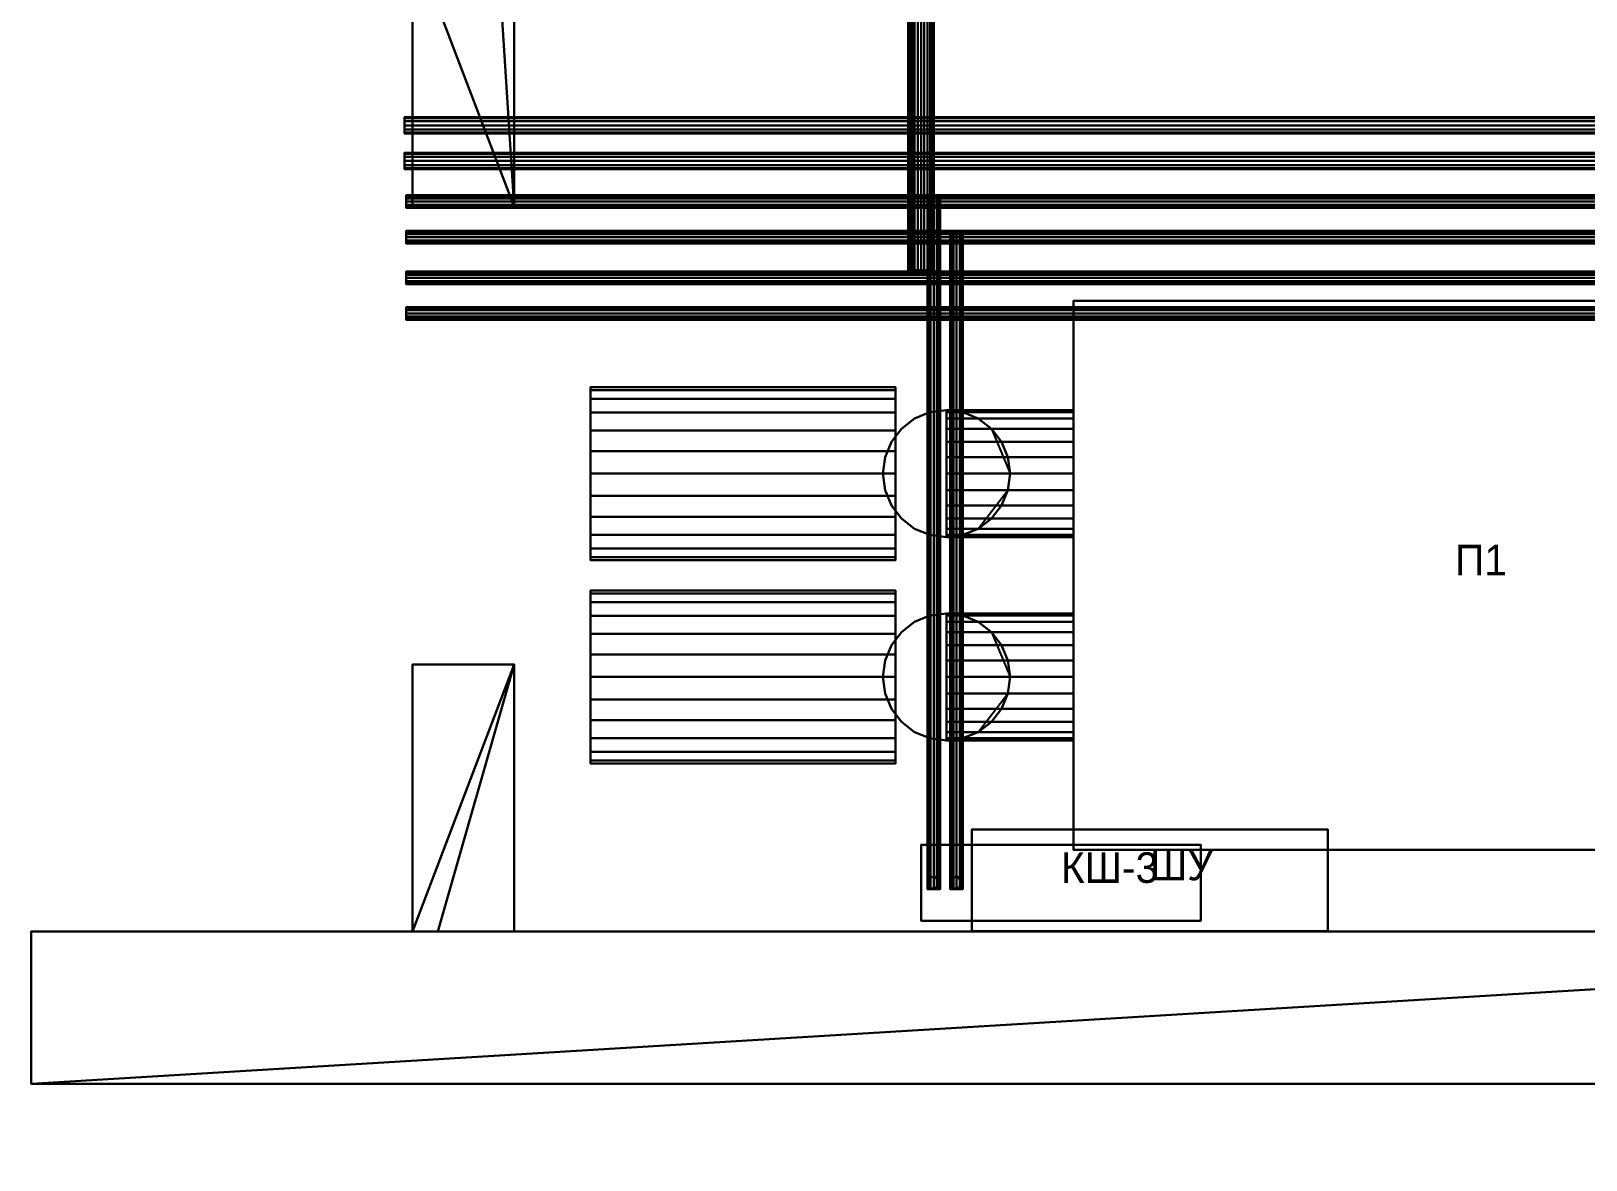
# Model space of a CAD drawing. Header units: millimetres. Extents: x 14850 to 20950, y 8600 to 14100.
# Drawn here: x 14850 to 17908, y 8600 to 10820 of the extents above; entities that cross this region are included whole.
import ezdxf

# ---------------------------------------------------------------- set-up
doc = ezdxf.new("R2010")
doc.units = ezdxf.units.MM
doc.layers.add('АР_3D_стены', color=8, linetype='Continuous')
doc.layers.add('ТМ_3D_Марки', color=7, linetype='Continuous')
for name, color, linetype, true_color in [('ОВ_3D_для_увязки', 7, 'Continuous', 0xbec4ce), ('ТМ_3D_Оборудование', 7, 'Continuous', 0xe2e8f0), ('ТМ_3D_Т1', 7, 'Continuous', 0xdc2626), ('ТМ_3D_Т11', 7, 'Continuous', 0xea580c), ('ТМ_3D_Т2', 7, 'Continuous', 0x2563eb), ('ТМ_3D_Т21', 7, 'Continuous', 0x0ea5e9)]:
    doc.layers.add(name, color=color, linetype=linetype, true_color=true_color)

msp = doc.modelspace()

# ---------------------------------------------------------------- texts
at = {"layer": 'ТМ_3D_Марки'}
for s, p in [('П1', (17650, 9750, 3160)), ('КШ-3', (16875, 9145, 950)), ('ШУ', (17050, 9150, 2400))]:
    msp.add_text(s, height=60, dxfattribs=at).set_placement(p)

# ---------------------------------------------------------------- meshes
at = {"layer": 'АР_3D_стены'}
mesh = msp.add_polyface(dxfattribs=at)
corners = [(15600.2, 13599.6), (15800.2, 13599.6), (15800.2, 10474.6), (15800.2, 10474.6, 3650), (15800.2, 13599.6, 3650), (15600.2, 13599.6, 3650), (15600.2, 10474.6), (15600.2, 10999.6), (15600.2, 10999.6, 3650), (15600.2, 10474.6, 3650)]
mesh.append_faces([[corners[k] for k in face] for face in [(0, 1, 2), (3, 4, 5), (2, 6, 7), (8, 9, 3), (7, 0, 2), (3, 5, 8), (1, 2, 3, 4), (2, 6, 9, 3), (6, 7, 8, 9), (7, 0, 5, 8), (0, 1, 4, 5)]])
mesh = msp.add_polyface(dxfattribs=at)
corners = [(15600.2, 9049.6), (15600.2, 9574.6), (15800.2, 9574.6), (15800.2, 9574.6, 3650), (15600.2, 9574.6, 3650), (15600.2, 9049.6, 3650), (15800.2, 9049.6), (15650, 9049.6), (15650, 9049.6, 3650), (15800.2, 9049.6, 3650)]
mesh.append_faces([[corners[k] for k in face] for face in [(0, 1, 2), (3, 4, 5), (2, 6, 7), (8, 9, 3), (7, 0, 2), (3, 5, 8), (1, 2, 3, 4), (2, 6, 9, 3), (6, 7, 8, 9), (7, 0, 5, 8), (0, 1, 4, 5)]])
mesh = msp.add_polyface(dxfattribs=at)
corners = [(20200.2, 8600), (19800.2, 8600), (19800.2, 8749.6), (19800.2, 8749.6, 3650), (19800.2, 8600, 3650), (20200.2, 8600, 3650), (19800.2, 9474.6), (20200.2, 9474.6), (20200.2, 9474.6, 3650), (19800.2, 9474.6, 3650), (14850, 8749.6), (14850, 9049.6), (19800.2, 9049.6), (19800.2, 9049.6, 3650), (14850, 9049.6, 3650), (14850, 8749.6, 3650), (18538.2, 8749.6), (18538.2, 8749.6, 3650)]
mesh.append_faces([[corners[k] for k in face] for face in [(0, 1, 2), (3, 4, 5), (6, 7, 0), (5, 8, 9), (10, 11, 12), (13, 14, 15), (12, 6, 0), (5, 9, 13), (16, 10, 12), (13, 15, 17), (12, 0, 2), (3, 5, 13), (2, 16, 12), (13, 17, 3), (2, 16, 17, 3), (16, 10, 15, 17), (10, 11, 14, 15), (11, 12, 13, 14), (12, 6, 9, 13), (6, 7, 8, 9), (7, 0, 5, 8), (0, 1, 4, 5), (1, 2, 3, 4)]])
at = {"layer": 'ОВ_3D_для_увязки'}
mesh = msp.add_polyface(dxfattribs=at)
corners = [(16625, 10950, 3615), (16624.1, 10950, 3621.5), (16624.1, 10350, 3621.5), (16625, 10350, 3615), (16621.7, 10950, 3627.5), (16621.7, 10350, 3627.5), (16617.7, 10950, 3632.7), (16617.7, 10350, 3632.7), (16612.5, 10950, 3636.7), (16612.5, 10350, 3636.7), (16606.5, 10950, 3639.1), (16606.5, 10350, 3639.1), (16600, 10950, 3640), (16600, 10350, 3640), (16593.5, 10950, 3639.1), (16593.5, 10350, 3639.1), (16587.5, 10950, 3636.7), (16587.5, 10350, 3636.7), (16582.3, 10950, 3632.7), (16582.3, 10350, 3632.7), (16578.3, 10950, 3627.5), (16578.3, 10350, 3627.5), (16575.9, 10950, 3621.5), (16575.9, 10350, 3621.5), (16575, 10950, 3615), (16575, 10350, 3615), (16575.9, 10950, 3608.5), (16575.9, 10350, 3608.5), (16578.3, 10950, 3602.5), (16578.3, 10350, 3602.5), (16582.3, 10950, 3597.3), (16582.3, 10350, 3597.3), (16587.5, 10950, 3593.3), (16587.5, 10350, 3593.3), (16593.5, 10950, 3590.9), (16593.5, 10350, 3590.9), (16600, 10950, 3590), (16600, 10350, 3590), (16606.5, 10950, 3590.9), (16606.5, 10350, 3590.9), (16612.5, 10950, 3593.3), (16612.5, 10350, 3593.3), (16617.7, 10950, 3597.3), (16617.7, 10350, 3597.3), (16621.7, 10950, 3602.5), (16621.7, 10350, 3602.5), (16624.1, 10950, 3608.5), (16624.1, 10350, 3608.5)]
mesh.append_faces([[corners[k] for k in face] for face in [(0, 1, 2, 3), (1, 4, 5, 2), (4, 6, 7, 5), (6, 8, 9, 7), (8, 10, 11, 9), (10, 12, 13, 11), (12, 14, 15, 13), (14, 16, 17, 15), (16, 18, 19, 17), (18, 20, 21, 19), (20, 22, 23, 21), (22, 24, 25, 23), (24, 26, 27, 25), (26, 28, 29, 27), (28, 30, 31, 29), (30, 32, 33, 31), (32, 34, 35, 33), (34, 36, 37, 35), (36, 38, 39, 37), (38, 40, 41, 39), (40, 42, 43, 41), (42, 44, 45, 43), (44, 46, 47, 45), (46, 0, 3, 47), (46, 44, 42, 40), (3, 2, 5, 7)]])
mesh = msp.add_polyface(dxfattribs=at)
corners = [(16900, 9210, 2450), (16900, 10290, 2450), (18400, 10290, 2450), (18400, 9210, 2450), (16900, 9210, 3060), (18400, 9210, 3060), (18400, 10290, 3060), (16900, 10290, 3060)]
mesh.append_faces([[corners[k] for k in face] for face in [(0, 1, 2, 3), (4, 5, 6, 7), (0, 3, 5, 4), (3, 2, 6, 5), (2, 1, 7, 6), (1, 0, 4, 7)]])
mesh = msp.add_polyface(dxfattribs=at)
corners = [(15950, 10120, 3400), (15950, 10114.2, 3444), (16550, 10114.2, 3444), (16550, 10120, 3400), (15950, 10097.2, 3485), (16550, 10097.2, 3485), (15950, 10070.2, 3520.2), (16550, 10070.2, 3520.2), (15950, 10035, 3547.2), (16550, 10035, 3547.2), (15950, 9994, 3564.2), (16550, 9994, 3564.2), (15950, 9950, 3570), (16550, 9950, 3570), (15950, 9906, 3564.2), (16550, 9906, 3564.2), (15950, 9865, 3547.2), (16550, 9865, 3547.2), (15950, 9829.8, 3520.2), (16550, 9829.8, 3520.2), (15950, 9802.8, 3485), (16550, 9802.8, 3485), (15950, 9785.8, 3444), (16550, 9785.8, 3444), (15950, 9780, 3400), (16550, 9780, 3400), (15950, 9785.8, 3356), (16550, 9785.8, 3356), (15950, 9802.8, 3315), (16550, 9802.8, 3315), (15950, 9829.8, 3279.8), (16550, 9829.8, 3279.8), (15950, 9865, 3252.8), (16550, 9865, 3252.8), (15950, 9906, 3235.8), (16550, 9906, 3235.8), (15950, 9950, 3230), (16550, 9950, 3230), (15950, 9994, 3235.8), (16550, 9994, 3235.8), (15950, 10035, 3252.8), (16550, 10035, 3252.8), (15950, 10070.2, 3279.8), (16550, 10070.2, 3279.8), (15950, 10097.2, 3315), (16550, 10097.2, 3315), (15950, 10114.2, 3356), (16550, 10114.2, 3356)]
mesh.append_faces([[corners[k] for k in face] for face in [(0, 1, 2, 3), (1, 4, 5, 2), (4, 6, 7, 5), (6, 8, 9, 7), (8, 10, 11, 9), (10, 12, 13, 11), (12, 14, 15, 13), (14, 16, 17, 15), (16, 18, 19, 17), (18, 20, 21, 19), (20, 22, 23, 21), (22, 24, 25, 23), (24, 26, 27, 25), (26, 28, 29, 27), (28, 30, 31, 29), (30, 32, 33, 31), (32, 34, 35, 33), (34, 36, 37, 35), (36, 38, 39, 37), (38, 40, 41, 39), (40, 42, 43, 41), (42, 44, 45, 43), (44, 46, 47, 45), (46, 0, 3, 47), (46, 44, 42, 40), (3, 2, 5, 7)]])
mesh = msp.add_polyface(dxfattribs=at)
corners = [(16775, 9950, 2755), (16770.7, 9982.4, 2755), (16770.7, 9982.4, 3400), (16775, 9950, 3400), (16758.3, 10012.5, 2755), (16758.3, 10012.5, 3400), (16738.4, 10038.4, 2755), (16738.4, 10038.4, 3400), (16712.5, 10058.3, 2755), (16712.5, 10058.3, 3400), (16682.4, 10070.7, 2755), (16682.4, 10070.7, 3400), (16650, 10075, 2755), (16650, 10075, 3400), (16617.6, 10070.7, 2755), (16617.6, 10070.7, 3400), (16587.5, 10058.3, 2755), (16587.5, 10058.3, 3400), (16561.6, 10038.4, 2755), (16561.6, 10038.4, 3400), (16541.7, 10012.5, 2755), (16541.7, 10012.5, 3400), (16529.3, 9982.4, 2755), (16529.3, 9982.4, 3400), (16525, 9950, 2755), (16525, 9950, 3400), (16529.3, 9917.6, 2755), (16529.3, 9917.6, 3400), (16541.7, 9887.5, 2755), (16541.7, 9887.5, 3400), (16561.6, 9861.6, 2755), (16561.6, 9861.6, 3400), (16587.5, 9841.7, 2755), (16587.5, 9841.7, 3400), (16617.6, 9829.3, 2755), (16617.6, 9829.3, 3400), (16650, 9825, 2755), (16650, 9825, 3400), (16682.4, 9829.3, 2755), (16682.4, 9829.3, 3400), (16712.5, 9841.7, 2755), (16712.5, 9841.7, 3400), (16738.4, 9861.6, 2755), (16738.4, 9861.6, 3400), (16758.3, 9887.5, 2755), (16758.3, 9887.5, 3400), (16770.7, 9917.6, 2755), (16770.7, 9917.6, 3400)]
mesh.append_faces([[corners[k] for k in face] for face in [(0, 1, 2, 3), (1, 4, 5, 2), (4, 6, 7, 5), (6, 8, 9, 7), (8, 10, 11, 9), (10, 12, 13, 11), (12, 14, 15, 13), (14, 16, 17, 15), (16, 18, 19, 17), (18, 20, 21, 19), (20, 22, 23, 21), (22, 24, 25, 23), (24, 26, 27, 25), (26, 28, 29, 27), (28, 30, 31, 29), (30, 32, 33, 31), (32, 34, 35, 33), (34, 36, 37, 35), (36, 38, 39, 37), (38, 40, 41, 39), (40, 42, 43, 41), (42, 44, 45, 43), (44, 46, 47, 45), (46, 0, 3, 47), (46, 44, 42, 40), (3, 2, 5, 7)]])
mesh = msp.add_polyface(dxfattribs=at)
corners = [(16900, 9825, 2755), (16900, 9829.3, 2787.4), (16650, 9829.3, 2787.4), (16650, 9825, 2755), (16900, 9841.7, 2817.5), (16650, 9841.7, 2817.5), (16900, 9861.6, 2843.4), (16650, 9861.6, 2843.4), (16900, 9887.5, 2863.3), (16650, 9887.5, 2863.3), (16900, 9917.6, 2875.7), (16650, 9917.6, 2875.7), (16900, 9950, 2880), (16650, 9950, 2880), (16900, 9982.4, 2875.7), (16650, 9982.4, 2875.7), (16900, 10012.5, 2863.3), (16650, 10012.5, 2863.3), (16900, 10038.4, 2843.4), (16650, 10038.4, 2843.4), (16900, 10058.3, 2817.5), (16650, 10058.3, 2817.5), (16900, 10070.7, 2787.4), (16650, 10070.7, 2787.4), (16900, 10075, 2755), (16650, 10075, 2755), (16900, 10070.7, 2722.6), (16650, 10070.7, 2722.6), (16900, 10058.3, 2692.5), (16650, 10058.3, 2692.5), (16900, 10038.4, 2666.6), (16650, 10038.4, 2666.6), (16900, 10012.5, 2646.7), (16650, 10012.5, 2646.7), (16900, 9982.4, 2634.3), (16650, 9982.4, 2634.3), (16900, 9950, 2630), (16650, 9950, 2630), (16900, 9917.6, 2634.3), (16650, 9917.6, 2634.3), (16900, 9887.5, 2646.7), (16650, 9887.5, 2646.7), (16900, 9861.6, 2666.6), (16650, 9861.6, 2666.6), (16900, 9841.7, 2692.5), (16650, 9841.7, 2692.5), (16900, 9829.3, 2722.6), (16650, 9829.3, 2722.6)]
mesh.append_faces([[corners[k] for k in face] for face in [(0, 1, 2, 3), (1, 4, 5, 2), (4, 6, 7, 5), (6, 8, 9, 7), (8, 10, 11, 9), (10, 12, 13, 11), (12, 14, 15, 13), (14, 16, 17, 15), (16, 18, 19, 17), (18, 20, 21, 19), (20, 22, 23, 21), (22, 24, 25, 23), (24, 26, 27, 25), (26, 28, 29, 27), (28, 30, 31, 29), (30, 32, 33, 31), (32, 34, 35, 33), (34, 36, 37, 35), (36, 38, 39, 37), (38, 40, 41, 39), (40, 42, 43, 41), (42, 44, 45, 43), (44, 46, 47, 45), (46, 0, 3, 47), (46, 44, 42, 40), (3, 2, 5, 7)]])
mesh = msp.add_polyface(dxfattribs=at)
corners = [(15950, 9720, 3400), (15950, 9714.2, 3444), (16550, 9714.2, 3444), (16550, 9720, 3400), (15950, 9697.2, 3485), (16550, 9697.2, 3485), (15950, 9670.2, 3520.2), (16550, 9670.2, 3520.2), (15950, 9635, 3547.2), (16550, 9635, 3547.2), (15950, 9594, 3564.2), (16550, 9594, 3564.2), (15950, 9550, 3570), (16550, 9550, 3570), (15950, 9506, 3564.2), (16550, 9506, 3564.2), (15950, 9465, 3547.2), (16550, 9465, 3547.2), (15950, 9429.8, 3520.2), (16550, 9429.8, 3520.2), (15950, 9402.8, 3485), (16550, 9402.8, 3485), (15950, 9385.8, 3444), (16550, 9385.8, 3444), (15950, 9380, 3400), (16550, 9380, 3400), (15950, 9385.8, 3356), (16550, 9385.8, 3356), (15950, 9402.8, 3315), (16550, 9402.8, 3315), (15950, 9429.8, 3279.8), (16550, 9429.8, 3279.8), (15950, 9465, 3252.8), (16550, 9465, 3252.8), (15950, 9506, 3235.8), (16550, 9506, 3235.8), (15950, 9550, 3230), (16550, 9550, 3230), (15950, 9594, 3235.8), (16550, 9594, 3235.8), (15950, 9635, 3252.8), (16550, 9635, 3252.8), (15950, 9670.2, 3279.8), (16550, 9670.2, 3279.8), (15950, 9697.2, 3315), (16550, 9697.2, 3315), (15950, 9714.2, 3356), (16550, 9714.2, 3356)]
mesh.append_faces([[corners[k] for k in face] for face in [(0, 1, 2, 3), (1, 4, 5, 2), (4, 6, 7, 5), (6, 8, 9, 7), (8, 10, 11, 9), (10, 12, 13, 11), (12, 14, 15, 13), (14, 16, 17, 15), (16, 18, 19, 17), (18, 20, 21, 19), (20, 22, 23, 21), (22, 24, 25, 23), (24, 26, 27, 25), (26, 28, 29, 27), (28, 30, 31, 29), (30, 32, 33, 31), (32, 34, 35, 33), (34, 36, 37, 35), (36, 38, 39, 37), (38, 40, 41, 39), (40, 42, 43, 41), (42, 44, 45, 43), (44, 46, 47, 45), (46, 0, 3, 47), (46, 44, 42, 40), (3, 2, 5, 7)]])
mesh = msp.add_polyface(dxfattribs=at)
corners = [(16775, 9550, 3400), (16770.7, 9582.4, 3400), (16770.7, 9582.4, 2755), (16775, 9550, 2755), (16758.3, 9612.5, 3400), (16758.3, 9612.5, 2755), (16738.4, 9638.4, 3400), (16738.4, 9638.4, 2755), (16712.5, 9658.3, 3400), (16712.5, 9658.3, 2755), (16682.4, 9670.7, 3400), (16682.4, 9670.7, 2755), (16650, 9675, 3400), (16650, 9675, 2755), (16617.6, 9670.7, 3400), (16617.6, 9670.7, 2755), (16587.5, 9658.3, 3400), (16587.5, 9658.3, 2755), (16561.6, 9638.4, 3400), (16561.6, 9638.4, 2755), (16541.7, 9612.5, 3400), (16541.7, 9612.5, 2755), (16529.3, 9582.4, 3400), (16529.3, 9582.4, 2755), (16525, 9550, 3400), (16525, 9550, 2755), (16529.3, 9517.6, 3400), (16529.3, 9517.6, 2755), (16541.7, 9487.5, 3400), (16541.7, 9487.5, 2755), (16561.6, 9461.6, 3400), (16561.6, 9461.6, 2755), (16587.5, 9441.7, 3400), (16587.5, 9441.7, 2755), (16617.6, 9429.3, 3400), (16617.6, 9429.3, 2755), (16650, 9425, 3400), (16650, 9425, 2755), (16682.4, 9429.3, 3400), (16682.4, 9429.3, 2755), (16712.5, 9441.7, 3400), (16712.5, 9441.7, 2755), (16738.4, 9461.6, 3400), (16738.4, 9461.6, 2755), (16758.3, 9487.5, 3400), (16758.3, 9487.5, 2755), (16770.7, 9517.6, 3400), (16770.7, 9517.6, 2755)]
mesh.append_faces([[corners[k] for k in face] for face in [(0, 1, 2, 3), (1, 4, 5, 2), (4, 6, 7, 5), (6, 8, 9, 7), (8, 10, 11, 9), (10, 12, 13, 11), (12, 14, 15, 13), (14, 16, 17, 15), (16, 18, 19, 17), (18, 20, 21, 19), (20, 22, 23, 21), (22, 24, 25, 23), (24, 26, 27, 25), (26, 28, 29, 27), (28, 30, 31, 29), (30, 32, 33, 31), (32, 34, 35, 33), (34, 36, 37, 35), (36, 38, 39, 37), (38, 40, 41, 39), (40, 42, 43, 41), (42, 44, 45, 43), (44, 46, 47, 45), (46, 0, 3, 47), (46, 44, 42, 40), (3, 2, 5, 7)]])
mesh = msp.add_polyface(dxfattribs=at)
corners = [(16650, 9675, 2755), (16650, 9670.7, 2787.4), (16900, 9670.7, 2787.4), (16900, 9675, 2755), (16650, 9658.3, 2817.5), (16900, 9658.3, 2817.5), (16650, 9638.4, 2843.4), (16900, 9638.4, 2843.4), (16650, 9612.5, 2863.3), (16900, 9612.5, 2863.3), (16650, 9582.4, 2875.7), (16900, 9582.4, 2875.7), (16650, 9550, 2880), (16900, 9550, 2880), (16650, 9517.6, 2875.7), (16900, 9517.6, 2875.7), (16650, 9487.5, 2863.3), (16900, 9487.5, 2863.3), (16650, 9461.6, 2843.4), (16900, 9461.6, 2843.4), (16650, 9441.7, 2817.5), (16900, 9441.7, 2817.5), (16650, 9429.3, 2787.4), (16900, 9429.3, 2787.4), (16650, 9425, 2755), (16900, 9425, 2755), (16650, 9429.3, 2722.6), (16900, 9429.3, 2722.6), (16650, 9441.7, 2692.5), (16900, 9441.7, 2692.5), (16650, 9461.6, 2666.6), (16900, 9461.6, 2666.6), (16650, 9487.5, 2646.7), (16900, 9487.5, 2646.7), (16650, 9517.6, 2634.3), (16900, 9517.6, 2634.3), (16650, 9550, 2630), (16900, 9550, 2630), (16650, 9582.4, 2634.3), (16900, 9582.4, 2634.3), (16650, 9612.5, 2646.7), (16900, 9612.5, 2646.7), (16650, 9638.4, 2666.6), (16900, 9638.4, 2666.6), (16650, 9658.3, 2692.5), (16900, 9658.3, 2692.5), (16650, 9670.7, 2722.6), (16900, 9670.7, 2722.6)]
mesh.append_faces([[corners[k] for k in face] for face in [(0, 1, 2, 3), (1, 4, 5, 2), (4, 6, 7, 5), (6, 8, 9, 7), (8, 10, 11, 9), (10, 12, 13, 11), (12, 14, 15, 13), (14, 16, 17, 15), (16, 18, 19, 17), (18, 20, 21, 19), (20, 22, 23, 21), (22, 24, 25, 23), (24, 26, 27, 25), (26, 28, 29, 27), (28, 30, 31, 29), (30, 32, 33, 31), (32, 34, 35, 33), (34, 36, 37, 35), (36, 38, 39, 37), (38, 40, 41, 39), (40, 42, 43, 41), (42, 44, 45, 43), (44, 46, 47, 45), (46, 0, 3, 47), (46, 44, 42, 40), (3, 2, 5, 7)]])
at = {"layer": 'ТМ_3D_Оборудование', "color": 254, "true_color": 0xe2e8f0}
mesh = msp.add_polyface(dxfattribs=at)
corners = [(16700, 9050, 1700), (16700, 9250, 1700), (17400, 9250, 1700), (17400, 9050, 1700), (16700, 9050, 2300), (17400, 9050, 2300), (17400, 9250, 2300), (16700, 9250, 2300)]
mesh.append_faces([[corners[k] for k in face] for face in [(0, 1, 2, 3), (4, 5, 6, 7), (0, 3, 5, 4), (3, 2, 6, 5), (2, 1, 7, 6), (1, 0, 4, 7)]])
at = {"layer": 'ТМ_3D_Оборудование', "color": 7, "true_color": 0xf1f5f9}
mesh = msp.add_polyface(dxfattribs=at)
corners = [(16600, 9070, 200), (16600, 9220, 200), (17150, 9220, 200), (17150, 9070, 200), (16600, 9070, 850), (17150, 9070, 850), (17150, 9220, 850), (16600, 9220, 850)]
mesh.append_faces([[corners[k] for k in face] for face in [(0, 1, 2, 3), (4, 5, 6, 7), (0, 3, 5, 4), (3, 2, 6, 5), (2, 1, 7, 6), (1, 0, 4, 7)]])
at = {"layer": 'ТМ_3D_Т1'}
mesh = msp.add_polyface(dxfattribs=at)
corners = [(18266, 10619, 3200), (18266, 10621.1, 3208), (15584, 10621.1, 3208), (15584, 10619, 3200), (18266, 10627, 3213.9), (15584, 10627, 3213.9), (18266, 10635, 3216), (15584, 10635, 3216), (18266, 10643, 3213.9), (15584, 10643, 3213.9), (18266, 10648.9, 3208), (15584, 10648.9, 3208), (18266, 10651, 3200), (15584, 10651, 3200), (18266, 10648.9, 3192), (15584, 10648.9, 3192), (18266, 10643, 3186.1), (15584, 10643, 3186.1), (18266, 10635, 3184), (15584, 10635, 3184), (18266, 10627, 3186.1), (15584, 10627, 3186.1), (18266, 10621.1, 3192), (15584, 10621.1, 3192)]
mesh.append_faces([[corners[k] for k in face] for face in [(0, 1, 2, 3), (1, 4, 5, 2), (4, 6, 7, 5), (6, 8, 9, 7), (8, 10, 11, 9), (10, 12, 13, 11), (12, 14, 15, 13), (14, 16, 17, 15), (16, 18, 19, 17), (18, 20, 21, 19), (20, 22, 23, 21), (22, 0, 3, 23), (22, 20, 18, 16), (3, 2, 5, 7)]])
mesh = msp.add_polyface(dxfattribs=at)
corners = [(18762.5, 10322.5, 3200), (18762.5, 10324.2, 3206.2), (15587.5, 10324.2, 3206.2), (15587.5, 10322.5, 3200), (18762.5, 10328.8, 3210.8), (15587.5, 10328.8, 3210.8), (18762.5, 10335, 3212.5), (15587.5, 10335, 3212.5), (18762.5, 10341.2, 3210.8), (15587.5, 10341.2, 3210.8), (18762.5, 10345.8, 3206.2), (15587.5, 10345.8, 3206.2), (18762.5, 10347.5, 3200), (15587.5, 10347.5, 3200), (18762.5, 10345.8, 3193.8), (15587.5, 10345.8, 3193.8), (18762.5, 10341.2, 3189.2), (15587.5, 10341.2, 3189.2), (18762.5, 10335, 3187.5), (15587.5, 10335, 3187.5), (18762.5, 10328.8, 3189.2), (15587.5, 10328.8, 3189.2), (18762.5, 10324.2, 3193.8), (15587.5, 10324.2, 3193.8)]
mesh.append_faces([[corners[k] for k in face] for face in [(0, 1, 2, 3), (1, 4, 5, 2), (4, 6, 7, 5), (6, 8, 9, 7), (8, 10, 11, 9), (10, 12, 13, 11), (12, 14, 15, 13), (14, 16, 17, 15), (16, 18, 19, 17), (18, 20, 21, 19), (20, 22, 23, 21), (22, 0, 3, 23), (22, 20, 18, 16), (3, 2, 5, 7)]])
at = {"layer": 'ТМ_3D_Т11'}
mesh = msp.add_polyface(dxfattribs=at)
corners = [(18512.5, 10472.5, 3200), (18512.5, 10474.2, 3206.2), (15587.5, 10474.2, 3206.2), (15587.5, 10472.5, 3200), (18512.5, 10478.8, 3210.8), (15587.5, 10478.8, 3210.8), (18512.5, 10485, 3212.5), (15587.5, 10485, 3212.5), (18512.5, 10491.2, 3210.8), (15587.5, 10491.2, 3210.8), (18512.5, 10495.8, 3206.2), (15587.5, 10495.8, 3206.2), (18512.5, 10497.5, 3200), (15587.5, 10497.5, 3200), (18512.5, 10495.8, 3193.8), (15587.5, 10495.8, 3193.8), (18512.5, 10491.2, 3189.2), (15587.5, 10491.2, 3189.2), (18512.5, 10485, 3187.5), (15587.5, 10485, 3187.5), (18512.5, 10478.8, 3189.2), (15587.5, 10478.8, 3189.2), (18512.5, 10474.2, 3193.8), (15587.5, 10474.2, 3193.8)]
mesh.append_faces([[corners[k] for k in face] for face in [(0, 1, 2, 3), (1, 4, 5, 2), (4, 6, 7, 5), (6, 8, 9, 7), (8, 10, 11, 9), (10, 12, 13, 11), (12, 14, 15, 13), (14, 16, 17, 15), (16, 18, 19, 17), (18, 20, 21, 19), (20, 22, 23, 21), (22, 0, 3, 23), (22, 20, 18, 16), (3, 2, 5, 7)]])
mesh = msp.add_polyface(dxfattribs=at)
corners = [(16637.5, 10485, 3212.5), (16635.8, 10491.2, 3212.5), (16635.8, 10491.2, 2587.5), (16637.5, 10485, 2587.5), (16631.2, 10495.8, 3212.5), (16631.2, 10495.8, 2587.5), (16625, 10497.5, 3212.5), (16625, 10497.5, 2587.5), (16618.8, 10495.8, 3212.5), (16618.8, 10495.8, 2587.5), (16614.2, 10491.2, 3212.5), (16614.2, 10491.2, 2587.5), (16612.5, 10485, 3212.5), (16612.5, 10485, 2587.5), (16614.2, 10478.8, 3212.5), (16614.2, 10478.8, 2587.5), (16618.8, 10474.2, 3212.5), (16618.8, 10474.2, 2587.5), (16625, 10472.5, 3212.5), (16625, 10472.5, 2587.5), (16631.2, 10474.2, 3212.5), (16631.2, 10474.2, 2587.5), (16635.8, 10478.8, 3212.5), (16635.8, 10478.8, 2587.5)]
mesh.append_faces([[corners[k] for k in face] for face in [(0, 1, 2, 3), (1, 4, 5, 2), (4, 6, 7, 5), (6, 8, 9, 7), (8, 10, 11, 9), (10, 12, 13, 11), (12, 14, 15, 13), (14, 16, 17, 15), (16, 18, 19, 17), (18, 20, 21, 19), (20, 22, 23, 21), (22, 0, 3, 23), (22, 20, 18, 16), (3, 2, 5, 7)]])
mesh = msp.add_polyface(dxfattribs=at)
corners = [(16637.5, 10497.5, 2600), (16635.8, 10497.5, 2606.2), (16635.8, 9132.5, 2606.2), (16637.5, 9132.5, 2600), (16631.2, 10497.5, 2610.8), (16631.2, 9132.5, 2610.8), (16625, 10497.5, 2612.5), (16625, 9132.5, 2612.5), (16618.8, 10497.5, 2610.8), (16618.8, 9132.5, 2610.8), (16614.2, 10497.5, 2606.2), (16614.2, 9132.5, 2606.2), (16612.5, 10497.5, 2600), (16612.5, 9132.5, 2600), (16614.2, 10497.5, 2593.8), (16614.2, 9132.5, 2593.8), (16618.8, 10497.5, 2589.2), (16618.8, 9132.5, 2589.2), (16625, 10497.5, 2587.5), (16625, 9132.5, 2587.5), (16631.2, 10497.5, 2589.2), (16631.2, 9132.5, 2589.2), (16635.8, 10497.5, 2593.8), (16635.8, 9132.5, 2593.8)]
mesh.append_faces([[corners[k] for k in face] for face in [(0, 1, 2, 3), (1, 4, 5, 2), (4, 6, 7, 5), (6, 8, 9, 7), (8, 10, 11, 9), (10, 12, 13, 11), (12, 14, 15, 13), (14, 16, 17, 15), (16, 18, 19, 17), (18, 20, 21, 19), (20, 22, 23, 21), (22, 0, 3, 23), (22, 20, 18, 16), (3, 2, 5, 7)]])
mesh = msp.add_polyface(dxfattribs=at)
corners = [(16637.5, 9145, 2612.5), (16635.8, 9151.2, 2612.5), (16635.8, 9151.2, 837.5), (16637.5, 9145, 837.5), (16631.2, 9155.8, 2612.5), (16631.2, 9155.8, 837.5), (16625, 9157.5, 2612.5), (16625, 9157.5, 837.5), (16618.8, 9155.8, 2612.5), (16618.8, 9155.8, 837.5), (16614.2, 9151.2, 2612.5), (16614.2, 9151.2, 837.5), (16612.5, 9145, 2612.5), (16612.5, 9145, 837.5), (16614.2, 9138.8, 2612.5), (16614.2, 9138.8, 837.5), (16618.8, 9134.2, 2612.5), (16618.8, 9134.2, 837.5), (16625, 9132.5, 2612.5), (16625, 9132.5, 837.5), (16631.2, 9134.2, 2612.5), (16631.2, 9134.2, 837.5), (16635.8, 9138.8, 2612.5), (16635.8, 9138.8, 837.5)]
mesh.append_faces([[corners[k] for k in face] for face in [(0, 1, 2, 3), (1, 4, 5, 2), (4, 6, 7, 5), (6, 8, 9, 7), (8, 10, 11, 9), (10, 12, 13, 11), (12, 14, 15, 13), (14, 16, 17, 15), (16, 18, 19, 17), (18, 20, 21, 19), (20, 22, 23, 21), (22, 0, 3, 23), (22, 20, 18, 16), (3, 2, 5, 7)]])
at = {"layer": 'ТМ_3D_Т2'}
mesh = msp.add_polyface(dxfattribs=at)
corners = [(15584, 10581, 3200), (15584, 10578.9, 3208), (18336, 10578.9, 3208), (18336, 10581, 3200), (15584, 10573, 3213.9), (18336, 10573, 3213.9), (15584, 10565, 3216), (18336, 10565, 3216), (15584, 10557, 3213.9), (18336, 10557, 3213.9), (15584, 10551.1, 3208), (18336, 10551.1, 3208), (15584, 10549, 3200), (18336, 10549, 3200), (15584, 10551.1, 3192), (18336, 10551.1, 3192), (15584, 10557, 3186.1), (18336, 10557, 3186.1), (15584, 10565, 3184), (18336, 10565, 3184), (15584, 10573, 3186.1), (18336, 10573, 3186.1), (15584, 10578.9, 3192), (18336, 10578.9, 3192)]
mesh.append_faces([[corners[k] for k in face] for face in [(0, 1, 2, 3), (1, 4, 5, 2), (4, 6, 7, 5), (6, 8, 9, 7), (8, 10, 11, 9), (10, 12, 13, 11), (12, 14, 15, 13), (14, 16, 17, 15), (16, 18, 19, 17), (18, 20, 21, 19), (20, 22, 23, 21), (22, 0, 3, 23), (22, 20, 18, 16), (3, 2, 5, 7)]])
mesh = msp.add_polyface(dxfattribs=at)
corners = [(15587.5, 10277.5, 3200), (15587.5, 10275.8, 3206.2), (18832.5, 10275.8, 3206.2), (18832.5, 10277.5, 3200), (15587.5, 10271.2, 3210.8), (18832.5, 10271.2, 3210.8), (15587.5, 10265, 3212.5), (18832.5, 10265, 3212.5), (15587.5, 10258.8, 3210.8), (18832.5, 10258.8, 3210.8), (15587.5, 10254.2, 3206.2), (18832.5, 10254.2, 3206.2), (15587.5, 10252.5, 3200), (18832.5, 10252.5, 3200), (15587.5, 10254.2, 3193.8), (18832.5, 10254.2, 3193.8), (15587.5, 10258.8, 3189.2), (18832.5, 10258.8, 3189.2), (15587.5, 10265, 3187.5), (18832.5, 10265, 3187.5), (15587.5, 10271.2, 3189.2), (18832.5, 10271.2, 3189.2), (15587.5, 10275.8, 3193.8), (18832.5, 10275.8, 3193.8)]
mesh.append_faces([[corners[k] for k in face] for face in [(0, 1, 2, 3), (1, 4, 5, 2), (4, 6, 7, 5), (6, 8, 9, 7), (8, 10, 11, 9), (10, 12, 13, 11), (12, 14, 15, 13), (14, 16, 17, 15), (16, 18, 19, 17), (18, 20, 21, 19), (20, 22, 23, 21), (22, 0, 3, 23), (22, 20, 18, 16), (3, 2, 5, 7)]])
at = {"layer": 'ТМ_3D_Т21'}
mesh = msp.add_polyface(dxfattribs=at)
corners = [(15587.5, 10427.5, 3200), (15587.5, 10425.8, 3206.2), (18582.5, 10425.8, 3206.2), (18582.5, 10427.5, 3200), (15587.5, 10421.2, 3210.8), (18582.5, 10421.2, 3210.8), (15587.5, 10415, 3212.5), (18582.5, 10415, 3212.5), (15587.5, 10408.8, 3210.8), (18582.5, 10408.8, 3210.8), (15587.5, 10404.2, 3206.2), (18582.5, 10404.2, 3206.2), (15587.5, 10402.5, 3200), (18582.5, 10402.5, 3200), (15587.5, 10404.2, 3193.8), (18582.5, 10404.2, 3193.8), (15587.5, 10408.8, 3189.2), (18582.5, 10408.8, 3189.2), (15587.5, 10415, 3187.5), (18582.5, 10415, 3187.5), (15587.5, 10421.2, 3189.2), (18582.5, 10421.2, 3189.2), (15587.5, 10425.8, 3193.8), (18582.5, 10425.8, 3193.8)]
mesh.append_faces([[corners[k] for k in face] for face in [(0, 1, 2, 3), (1, 4, 5, 2), (4, 6, 7, 5), (6, 8, 9, 7), (8, 10, 11, 9), (10, 12, 13, 11), (12, 14, 15, 13), (14, 16, 17, 15), (16, 18, 19, 17), (18, 20, 21, 19), (20, 22, 23, 21), (22, 0, 3, 23), (22, 20, 18, 16), (3, 2, 5, 7)]])
mesh = msp.add_polyface(dxfattribs=at)
corners = [(16657.5, 9132.5, 2600), (16659.2, 9132.5, 2606.2), (16659.2, 10427.5, 2606.2), (16657.5, 10427.5, 2600), (16663.8, 9132.5, 2610.8), (16663.8, 10427.5, 2610.8), (16670, 9132.5, 2612.5), (16670, 10427.5, 2612.5), (16676.2, 9132.5, 2610.8), (16676.2, 10427.5, 2610.8), (16680.8, 9132.5, 2606.2), (16680.8, 10427.5, 2606.2), (16682.5, 9132.5, 2600), (16682.5, 10427.5, 2600), (16680.8, 9132.5, 2593.8), (16680.8, 10427.5, 2593.8), (16676.2, 9132.5, 2589.2), (16676.2, 10427.5, 2589.2), (16670, 9132.5, 2587.5), (16670, 10427.5, 2587.5), (16663.8, 9132.5, 2589.2), (16663.8, 10427.5, 2589.2), (16659.2, 9132.5, 2593.8), (16659.2, 10427.5, 2593.8)]
mesh.append_faces([[corners[k] for k in face] for face in [(0, 1, 2, 3), (1, 4, 5, 2), (4, 6, 7, 5), (6, 8, 9, 7), (8, 10, 11, 9), (10, 12, 13, 11), (12, 14, 15, 13), (14, 16, 17, 15), (16, 18, 19, 17), (18, 20, 21, 19), (20, 22, 23, 21), (22, 0, 3, 23), (22, 20, 18, 16), (3, 2, 5, 7)]])
mesh = msp.add_polyface(dxfattribs=at)
corners = [(16682.5, 10415, 2587.5), (16680.8, 10421.2, 2587.5), (16680.8, 10421.2, 3212.5), (16682.5, 10415, 3212.5), (16676.2, 10425.8, 2587.5), (16676.2, 10425.8, 3212.5), (16670, 10427.5, 2587.5), (16670, 10427.5, 3212.5), (16663.8, 10425.8, 2587.5), (16663.8, 10425.8, 3212.5), (16659.2, 10421.2, 2587.5), (16659.2, 10421.2, 3212.5), (16657.5, 10415, 2587.5), (16657.5, 10415, 3212.5), (16659.2, 10408.8, 2587.5), (16659.2, 10408.8, 3212.5), (16663.8, 10404.2, 2587.5), (16663.8, 10404.2, 3212.5), (16670, 10402.5, 2587.5), (16670, 10402.5, 3212.5), (16676.2, 10404.2, 2587.5), (16676.2, 10404.2, 3212.5), (16680.8, 10408.8, 2587.5), (16680.8, 10408.8, 3212.5)]
mesh.append_faces([[corners[k] for k in face] for face in [(0, 1, 2, 3), (1, 4, 5, 2), (4, 6, 7, 5), (6, 8, 9, 7), (8, 10, 11, 9), (10, 12, 13, 11), (12, 14, 15, 13), (14, 16, 17, 15), (16, 18, 19, 17), (18, 20, 21, 19), (20, 22, 23, 21), (22, 0, 3, 23), (22, 20, 18, 16), (3, 2, 5, 7)]])
mesh = msp.add_polyface(dxfattribs=at)
corners = [(16682.5, 9145, 837.5), (16680.8, 9151.2, 837.5), (16680.8, 9151.2, 2612.5), (16682.5, 9145, 2612.5), (16676.2, 9155.8, 837.5), (16676.2, 9155.8, 2612.5), (16670, 9157.5, 837.5), (16670, 9157.5, 2612.5), (16663.8, 9155.8, 837.5), (16663.8, 9155.8, 2612.5), (16659.2, 9151.2, 837.5), (16659.2, 9151.2, 2612.5), (16657.5, 9145, 837.5), (16657.5, 9145, 2612.5), (16659.2, 9138.8, 837.5), (16659.2, 9138.8, 2612.5), (16663.8, 9134.2, 837.5), (16663.8, 9134.2, 2612.5), (16670, 9132.5, 837.5), (16670, 9132.5, 2612.5), (16676.2, 9134.2, 837.5), (16676.2, 9134.2, 2612.5), (16680.8, 9138.8, 837.5), (16680.8, 9138.8, 2612.5)]
mesh.append_faces([[corners[k] for k in face] for face in [(0, 1, 2, 3), (1, 4, 5, 2), (4, 6, 7, 5), (6, 8, 9, 7), (8, 10, 11, 9), (10, 12, 13, 11), (12, 14, 15, 13), (14, 16, 17, 15), (16, 18, 19, 17), (18, 20, 21, 19), (20, 22, 23, 21), (22, 0, 3, 23), (22, 20, 18, 16), (3, 2, 5, 7)]])

doc.saveas('drawing.dxf')
